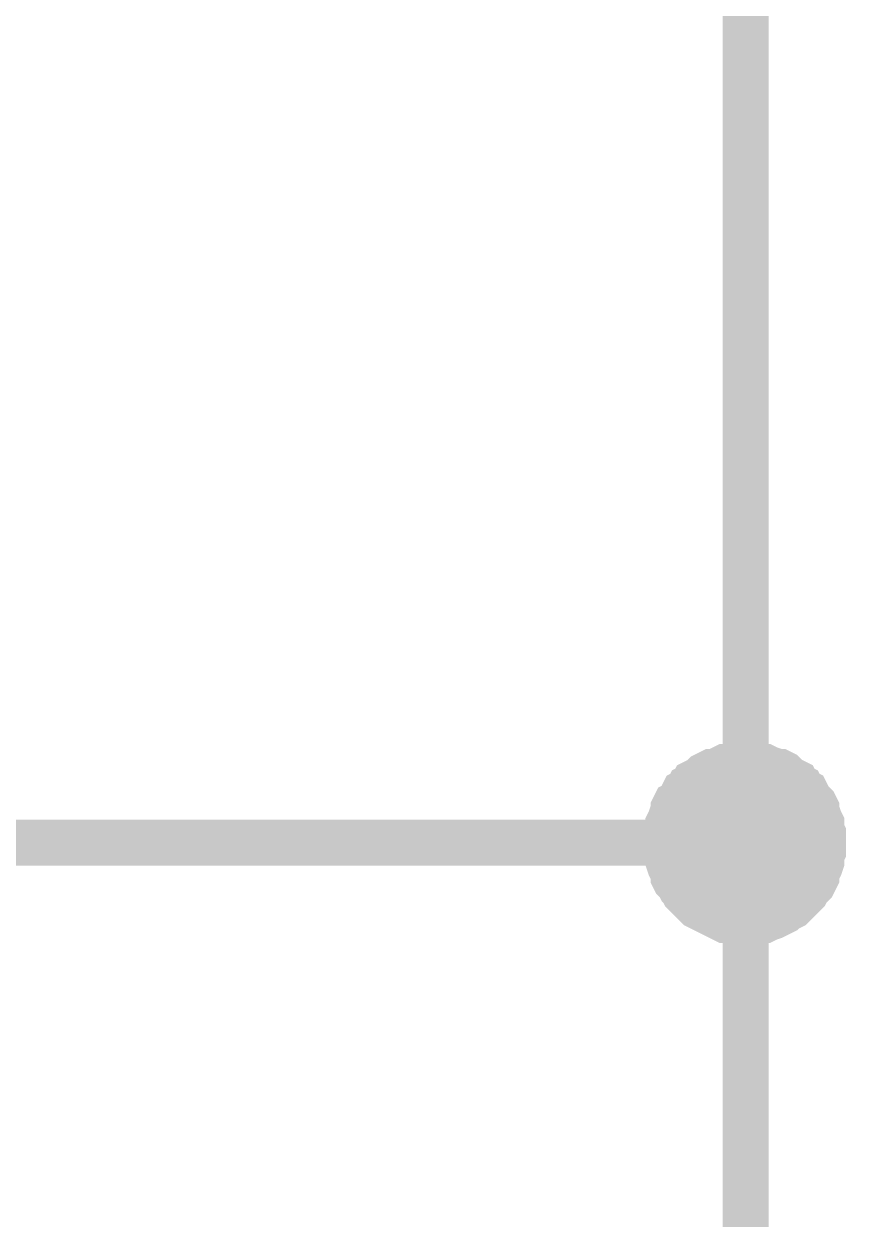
# Model space of a CAD drawing. Header units: inches. Extents: x 0 to 420, y 0 to 297.
# Drawn here: x 218.8 to 224.16, y 184.05 to 191.83 of the extents above; entities that cross this region are included whole.
import ezdxf

# ---------------------------------------------------------------- set-up
doc = ezdxf.new("R2010")
doc.units = ezdxf.units.IN
doc.layers.add('Sheet', color=255, linetype='Continuous')

msp = doc.modelspace()

# ---------------------------------------------------------------- linework, layer by layer
at = {"layer": 'Sheet'}
for points, const_width in [([(223.5058, 186.4988), (223.5058, 196.9955)], 0.2997), ([(222.9906, 186.4988), (222.9906, 186.5212), (222.9906, 186.5548), (223.0018, 186.5772), (223.0018, 186.5996), (223.0018, 186.622), (223.013, 186.6444), (223.0242, 186.678), (223.0354, 186.7004), (223.0354, 186.7228), (223.0466, 186.7452), (223.069, 186.7565), (223.0802, 186.7789), (223.0914, 186.8013), (223.1026, 186.8237), (223.125, 186.8349), (223.1362, 186.8573), (223.1586, 186.8685), (223.1698, 186.8909), (223.1922, 186.9021), (223.2146, 186.9133), (223.237, 186.9357), (223.2594, 186.9469), (223.2818, 186.9581), (223.3042, 186.9581), (223.3266, 186.9693), (223.349, 186.9805), (223.3714, 186.9917), (223.405, 186.9917), (223.4274, 186.9917), (223.4498, 187.0029), (223.4834, 187.0029), (223.5058, 187.0029)], 0.2997), ([(222.9906, 186.4988), (222.9906, 186.5212), (222.9906, 186.5548), (223.0018, 186.5772), (223.0018, 186.5996), (223.0018, 186.622), (223.013, 186.6444), (223.0242, 186.678), (223.0354, 186.7004), (223.0354, 186.7228), (223.0466, 186.7452), (223.069, 186.7565), (223.0802, 186.7789), (223.0914, 186.8013), (223.1026, 186.8237), (223.125, 186.8349), (223.1362, 186.8573), (223.1586, 186.8685), (223.1698, 186.8909), (223.1922, 186.9021), (223.2146, 186.9133), (223.237, 186.9357), (223.2594, 186.9469), (223.2818, 186.9581), (223.3042, 186.9581), (223.3266, 186.9693), (223.349, 186.9805), (223.3714, 186.9917), (223.405, 186.9917), (223.4274, 186.9917), (223.4498, 187.0029), (223.4834, 187.0029), (223.5058, 187.0029)], 0.2997), ([(222.9906, 186.4988), (222.9906, 186.5212), (222.9906, 186.5548), (223.0018, 186.5772), (223.0018, 186.5996), (223.0018, 186.622), (223.013, 186.6444), (223.0242, 186.678), (223.0354, 186.7004), (223.0354, 186.7228), (223.0466, 186.7452), (223.069, 186.7565), (223.0802, 186.7789), (223.0914, 186.8013), (223.1026, 186.8237), (223.125, 186.8349), (223.1362, 186.8573), (223.1586, 186.8685), (223.1698, 186.8909), (223.1922, 186.9021), (223.2146, 186.9133), (223.237, 186.9357), (223.2594, 186.9469), (223.2818, 186.9581), (223.3042, 186.9581), (223.3266, 186.9693), (223.349, 186.9805), (223.3714, 186.9917), (223.405, 186.9917), (223.4274, 186.9917), (223.4498, 187.0029), (223.4834, 187.0029), (223.5058, 187.0029)], 0.2997), ([(222.9906, 186.4988), (222.9906, 186.5212), (222.9906, 186.5548), (223.0018, 186.5772), (223.0018, 186.5996), (223.0018, 186.622), (223.013, 186.6444), (223.0242, 186.678), (223.0354, 186.7004), (223.0354, 186.7228), (223.0466, 186.7452), (223.069, 186.7565), (223.0802, 186.7789), (223.0914, 186.8013), (223.1026, 186.8237), (223.125, 186.8349), (223.1362, 186.8573), (223.1586, 186.8685), (223.1698, 186.8909), (223.1922, 186.9021), (223.2146, 186.9133), (223.237, 186.9357), (223.2594, 186.9469), (223.2818, 186.9581), (223.3042, 186.9581), (223.3266, 186.9693), (223.349, 186.9805), (223.3714, 186.9917), (223.405, 186.9917), (223.4274, 186.9917), (223.4498, 187.0029), (223.4834, 187.0029), (223.5058, 187.0029)], 0.2997), ([(222.9906, 186.4988), (222.9906, 186.5212), (222.9906, 186.5548), (223.0018, 186.5772), (223.0018, 186.5996), (223.0018, 186.622), (223.013, 186.6444), (223.0242, 186.678), (223.0354, 186.7004), (223.0354, 186.7228), (223.0466, 186.7452), (223.069, 186.7565), (223.0802, 186.7789), (223.0914, 186.8013), (223.1026, 186.8237), (223.125, 186.8349), (223.1362, 186.8573), (223.1586, 186.8685), (223.1698, 186.8909), (223.1922, 186.9021), (223.2146, 186.9133), (223.237, 186.9357), (223.2594, 186.9469), (223.2818, 186.9581), (223.3042, 186.9581), (223.3266, 186.9693), (223.349, 186.9805), (223.3714, 186.9917), (223.405, 186.9917), (223.4274, 186.9917), (223.4498, 187.0029), (223.4834, 187.0029), (223.5058, 187.0029)], 0.2997), ([(222.9906, 186.4988), (222.9906, 186.5212), (222.9906, 186.5548), (223.0018, 186.5772), (223.0018, 186.5996), (223.0018, 186.622), (223.013, 186.6444), (223.0242, 186.678), (223.0354, 186.7004), (223.0354, 186.7228), (223.0466, 186.7452), (223.069, 186.7565), (223.0802, 186.7789), (223.0914, 186.8013), (223.1026, 186.8237), (223.125, 186.8349), (223.1362, 186.8573), (223.1586, 186.8685), (223.1698, 186.8909), (223.1922, 186.9021), (223.2146, 186.9133), (223.237, 186.9357), (223.2594, 186.9469), (223.2818, 186.9581), (223.3042, 186.9581), (223.3266, 186.9693), (223.349, 186.9805), (223.3714, 186.9917), (223.405, 186.9917), (223.4274, 186.9917), (223.4498, 187.0029), (223.4834, 187.0029), (223.5058, 187.0029)], 0.2997), ([(222.9906, 186.4988), (222.9906, 186.5212), (222.9906, 186.5548), (223.0018, 186.5772), (223.0018, 186.5996), (223.0018, 186.622), (223.013, 186.6444), (223.0242, 186.678), (223.0354, 186.7004), (223.0354, 186.7228), (223.0466, 186.7452), (223.069, 186.7565), (223.0802, 186.7789), (223.0914, 186.8013), (223.1026, 186.8237), (223.125, 186.8349), (223.1362, 186.8573), (223.1586, 186.8685), (223.1698, 186.8909), (223.1922, 186.9021), (223.2146, 186.9133), (223.237, 186.9357), (223.2594, 186.9469), (223.2818, 186.9581), (223.3042, 186.9581), (223.3266, 186.9693), (223.349, 186.9805), (223.3714, 186.9917), (223.405, 186.9917), (223.4274, 186.9917), (223.4498, 187.0029), (223.4834, 187.0029), (223.5058, 187.0029)], 0.2997), ([(223.5058, 187.0029), (223.5058, 187.0029)], 0.2997), ([(223.5058, 187.0029), (223.5282, 187.0029), (223.5618, 187.0029), (223.5842, 186.9917), (223.6065, 186.9917), (223.6289, 186.9917), (223.6513, 186.9805), (223.6849, 186.9693), (223.7073, 186.9581), (223.7297, 186.9581), (223.7521, 186.9469), (223.7633, 186.9357), (223.7857, 186.9133), (223.8081, 186.9021), (223.8305, 186.8909), (223.8417, 186.8685), (223.8641, 186.8573), (223.8753, 186.8349), (223.8977, 186.8237), (223.9089, 186.8013), (223.9201, 186.7789), (223.9425, 186.7565), (223.9537, 186.7452), (223.9649, 186.7228), (223.9649, 186.7004), (223.9761, 186.678), (223.9873, 186.6444), (223.9985, 186.622), (223.9985, 186.5996), (223.9985, 186.5772), (224.0097, 186.5548), (224.0097, 186.5212), (224.0097, 186.4988)], 0.2997), ([(223.5058, 187.0029), (223.5058, 187.0029)], 0.2997), ([(223.5058, 187.0029), (223.5282, 187.0029), (223.5618, 187.0029), (223.5842, 186.9917), (223.6065, 186.9917), (223.6289, 186.9917), (223.6513, 186.9805), (223.6849, 186.9693), (223.7073, 186.9581), (223.7297, 186.9581), (223.7521, 186.9469), (223.7633, 186.9357), (223.7857, 186.9133), (223.8081, 186.9021), (223.8305, 186.8909), (223.8417, 186.8685), (223.8641, 186.8573), (223.8753, 186.8349), (223.8977, 186.8237), (223.9089, 186.8013), (223.9201, 186.7789), (223.9425, 186.7565), (223.9537, 186.7452), (223.9649, 186.7228), (223.9649, 186.7004), (223.9761, 186.678), (223.9873, 186.6444), (223.9985, 186.622), (223.9985, 186.5996), (223.9985, 186.5772), (224.0097, 186.5548), (224.0097, 186.5212), (224.0097, 186.4988)], 0.2997), ([(223.5058, 187.0029), (223.5058, 187.0029)], 0.2997), ([(223.5058, 187.0029), (223.5282, 187.0029), (223.5618, 187.0029), (223.5842, 186.9917), (223.6065, 186.9917), (223.6289, 186.9917), (223.6513, 186.9805), (223.6849, 186.9693), (223.7073, 186.9581), (223.7297, 186.9581), (223.7521, 186.9469), (223.7633, 186.9357), (223.7857, 186.9133), (223.8081, 186.9021), (223.8305, 186.8909), (223.8417, 186.8685), (223.8641, 186.8573), (223.8753, 186.8349), (223.8977, 186.8237), (223.9089, 186.8013), (223.9201, 186.7789), (223.9425, 186.7565), (223.9537, 186.7452), (223.9649, 186.7228), (223.9649, 186.7004), (223.9761, 186.678), (223.9873, 186.6444), (223.9985, 186.622), (223.9985, 186.5996), (223.9985, 186.5772), (224.0097, 186.5548), (224.0097, 186.5212), (224.0097, 186.4988)], 0.2997), ([(223.5058, 187.0029), (223.5058, 187.0029)], 0.2997), ([(223.5058, 187.0029), (223.5282, 187.0029), (223.5618, 187.0029), (223.5842, 186.9917), (223.6065, 186.9917), (223.6289, 186.9917), (223.6513, 186.9805), (223.6849, 186.9693), (223.7073, 186.9581), (223.7297, 186.9581), (223.7521, 186.9469), (223.7633, 186.9357), (223.7857, 186.9133), (223.8081, 186.9021), (223.8305, 186.8909), (223.8417, 186.8685), (223.8641, 186.8573), (223.8753, 186.8349), (223.8977, 186.8237), (223.9089, 186.8013), (223.9201, 186.7789), (223.9425, 186.7565), (223.9537, 186.7452), (223.9649, 186.7228), (223.9649, 186.7004), (223.9761, 186.678), (223.9873, 186.6444), (223.9985, 186.622), (223.9985, 186.5996), (223.9985, 186.5772), (224.0097, 186.5548), (224.0097, 186.5212), (224.0097, 186.4988)], 0.2997), ([(223.5058, 187.0029), (223.5058, 187.0029)], 0.2997), ([(223.5058, 187.0029), (223.5282, 187.0029), (223.5618, 187.0029), (223.5842, 186.9917), (223.6065, 186.9917), (223.6289, 186.9917), (223.6513, 186.9805), (223.6849, 186.9693), (223.7073, 186.9581), (223.7297, 186.9581), (223.7521, 186.9469), (223.7633, 186.9357), (223.7857, 186.9133), (223.8081, 186.9021), (223.8305, 186.8909), (223.8417, 186.8685), (223.8641, 186.8573), (223.8753, 186.8349), (223.8977, 186.8237), (223.9089, 186.8013), (223.9201, 186.7789), (223.9425, 186.7565), (223.9537, 186.7452), (223.9649, 186.7228), (223.9649, 186.7004), (223.9761, 186.678), (223.9873, 186.6444), (223.9985, 186.622), (223.9985, 186.5996), (223.9985, 186.5772), (224.0097, 186.5548), (224.0097, 186.5212), (224.0097, 186.4988)], 0.2997), ([(223.5058, 187.0029), (223.5058, 187.0029)], 0.2997), ([(223.5058, 187.0029), (223.5282, 187.0029), (223.5618, 187.0029), (223.5842, 186.9917), (223.6065, 186.9917), (223.6289, 186.9917), (223.6513, 186.9805), (223.6849, 186.9693), (223.7073, 186.9581), (223.7297, 186.9581), (223.7521, 186.9469), (223.7633, 186.9357), (223.7857, 186.9133), (223.8081, 186.9021), (223.8305, 186.8909), (223.8417, 186.8685), (223.8641, 186.8573), (223.8753, 186.8349), (223.8977, 186.8237), (223.9089, 186.8013), (223.9201, 186.7789), (223.9425, 186.7565), (223.9537, 186.7452), (223.9649, 186.7228), (223.9649, 186.7004), (223.9761, 186.678), (223.9873, 186.6444), (223.9985, 186.622), (223.9985, 186.5996), (223.9985, 186.5772), (224.0097, 186.5548), (224.0097, 186.5212), (224.0097, 186.4988)], 0.2997), ([(223.5058, 187.0029), (223.5058, 187.0029)], 0.2997), ([(223.5058, 187.0029), (223.5282, 187.0029), (223.5618, 187.0029), (223.5842, 186.9917), (223.6065, 186.9917), (223.6289, 186.9917), (223.6513, 186.9805), (223.6849, 186.9693), (223.7073, 186.9581), (223.7297, 186.9581), (223.7521, 186.9469), (223.7633, 186.9357), (223.7857, 186.9133), (223.8081, 186.9021), (223.8305, 186.8909), (223.8417, 186.8685), (223.8641, 186.8573), (223.8753, 186.8349), (223.8977, 186.8237), (223.9089, 186.8013), (223.9201, 186.7789), (223.9425, 186.7565), (223.9537, 186.7452), (223.9649, 186.7228), (223.9649, 186.7004), (223.9761, 186.678), (223.9873, 186.6444), (223.9985, 186.622), (223.9985, 186.5996), (223.9985, 186.5772), (224.0097, 186.5548), (224.0097, 186.5212), (224.0097, 186.4988)], 0.2997), ([(222.9906, 186.4988), (222.9906, 186.5212), (222.9906, 186.5548), (223.0018, 186.5772), (223.0018, 186.5996), (223.0018, 186.622), (223.013, 186.6444), (223.0242, 186.678), (223.0354, 186.7004), (223.0354, 186.7228), (223.0466, 186.7452), (223.069, 186.7565), (223.0802, 186.7789), (223.0914, 186.8013), (223.1026, 186.8237), (223.125, 186.8349), (223.1362, 186.8573), (223.1586, 186.8685), (223.1698, 186.8909), (223.1922, 186.9021), (223.2146, 186.9133), (223.237, 186.9357), (223.2594, 186.9469), (223.2818, 186.9581), (223.3042, 186.9581), (223.3266, 186.9693), (223.349, 186.9805), (223.3714, 186.9917), (223.405, 186.9917), (223.4274, 186.9917), (223.4498, 187.0029), (223.4834, 187.0029), (223.5058, 187.0029)], 0.0991), ([(222.9906, 186.4988), (222.9906, 186.5212), (222.9906, 186.5548), (223.0018, 186.5772), (223.0018, 186.5996), (223.0018, 186.622), (223.013, 186.6444), (223.0242, 186.678), (223.0354, 186.7004), (223.0354, 186.7228), (223.0466, 186.7452), (223.069, 186.7565), (223.0802, 186.7789), (223.0914, 186.8013), (223.1026, 186.8237), (223.125, 186.8349), (223.1362, 186.8573), (223.1586, 186.8685), (223.1698, 186.8909), (223.1922, 186.9021), (223.2146, 186.9133), (223.237, 186.9357), (223.2594, 186.9469), (223.2818, 186.9581), (223.3042, 186.9581), (223.3266, 186.9693), (223.349, 186.9805), (223.3714, 186.9917), (223.405, 186.9917), (223.4274, 186.9917), (223.4498, 187.0029), (223.4834, 187.0029), (223.5058, 187.0029)], 0.0991), ([(222.9906, 186.4988), (222.9906, 186.5212), (222.9906, 186.5548), (223.0018, 186.5772), (223.0018, 186.5996), (223.0018, 186.622), (223.013, 186.6444), (223.0242, 186.678), (223.0354, 186.7004), (223.0354, 186.7228), (223.0466, 186.7452), (223.069, 186.7565), (223.0802, 186.7789), (223.0914, 186.8013), (223.1026, 186.8237), (223.125, 186.8349), (223.1362, 186.8573), (223.1586, 186.8685), (223.1698, 186.8909), (223.1922, 186.9021), (223.2146, 186.9133), (223.237, 186.9357), (223.2594, 186.9469), (223.2818, 186.9581), (223.3042, 186.9581), (223.3266, 186.9693), (223.349, 186.9805), (223.3714, 186.9917), (223.405, 186.9917), (223.4274, 186.9917), (223.4498, 187.0029), (223.4834, 187.0029), (223.5058, 187.0029)], 0.0991), ([(222.9906, 186.4988), (222.9906, 186.5212), (222.9906, 186.5548), (223.0018, 186.5772), (223.0018, 186.5996), (223.0018, 186.622), (223.013, 186.6444), (223.0242, 186.678), (223.0354, 186.7004), (223.0354, 186.7228), (223.0466, 186.7452), (223.069, 186.7565), (223.0802, 186.7789), (223.0914, 186.8013), (223.1026, 186.8237), (223.125, 186.8349), (223.1362, 186.8573), (223.1586, 186.8685), (223.1698, 186.8909), (223.1922, 186.9021), (223.2146, 186.9133), (223.237, 186.9357), (223.2594, 186.9469), (223.2818, 186.9581), (223.3042, 186.9581), (223.3266, 186.9693), (223.349, 186.9805), (223.3714, 186.9917), (223.405, 186.9917), (223.4274, 186.9917), (223.4498, 187.0029), (223.4834, 187.0029), (223.5058, 187.0029)], 0.0991), ([(222.9906, 186.4988), (222.9906, 186.5212), (222.9906, 186.5548), (223.0018, 186.5772), (223.0018, 186.5996), (223.0018, 186.622), (223.013, 186.6444), (223.0242, 186.678), (223.0354, 186.7004), (223.0354, 186.7228), (223.0466, 186.7452), (223.069, 186.7565), (223.0802, 186.7789), (223.0914, 186.8013), (223.1026, 186.8237), (223.125, 186.8349), (223.1362, 186.8573), (223.1586, 186.8685), (223.1698, 186.8909), (223.1922, 186.9021), (223.2146, 186.9133), (223.237, 186.9357), (223.2594, 186.9469), (223.2818, 186.9581), (223.3042, 186.9581), (223.3266, 186.9693), (223.349, 186.9805), (223.3714, 186.9917), (223.405, 186.9917), (223.4274, 186.9917), (223.4498, 187.0029), (223.4834, 187.0029), (223.5058, 187.0029)], 0.0991), ([(222.9906, 186.4988), (222.9906, 186.5212), (222.9906, 186.5548), (223.0018, 186.5772), (223.0018, 186.5996), (223.0018, 186.622), (223.013, 186.6444), (223.0242, 186.678), (223.0354, 186.7004), (223.0354, 186.7228), (223.0466, 186.7452), (223.069, 186.7565), (223.0802, 186.7789), (223.0914, 186.8013), (223.1026, 186.8237), (223.125, 186.8349), (223.1362, 186.8573), (223.1586, 186.8685), (223.1698, 186.8909), (223.1922, 186.9021), (223.2146, 186.9133), (223.237, 186.9357), (223.2594, 186.9469), (223.2818, 186.9581), (223.3042, 186.9581), (223.3266, 186.9693), (223.349, 186.9805), (223.3714, 186.9917), (223.405, 186.9917), (223.4274, 186.9917), (223.4498, 187.0029), (223.4834, 187.0029), (223.5058, 187.0029)], 0.0991), ([(222.9906, 186.4988), (222.9906, 186.5212), (222.9906, 186.5548), (223.0018, 186.5772), (223.0018, 186.5996), (223.0018, 186.622), (223.013, 186.6444), (223.0242, 186.678), (223.0354, 186.7004), (223.0354, 186.7228), (223.0466, 186.7452), (223.069, 186.7565), (223.0802, 186.7789), (223.0914, 186.8013), (223.1026, 186.8237), (223.125, 186.8349), (223.1362, 186.8573), (223.1586, 186.8685), (223.1698, 186.8909), (223.1922, 186.9021), (223.2146, 186.9133), (223.237, 186.9357), (223.2594, 186.9469), (223.2818, 186.9581), (223.3042, 186.9581), (223.3266, 186.9693), (223.349, 186.9805), (223.3714, 186.9917), (223.405, 186.9917), (223.4274, 186.9917), (223.4498, 187.0029), (223.4834, 187.0029), (223.5058, 187.0029)], 0.0991), ([(223.5058, 187.0029), (223.5058, 187.0029)], 0.0991), ([(223.5058, 187.0029), (223.5282, 187.0029), (223.5618, 187.0029), (223.5842, 186.9917), (223.6065, 186.9917), (223.6289, 186.9917), (223.6513, 186.9805), (223.6849, 186.9693), (223.7073, 186.9581), (223.7297, 186.9581), (223.7521, 186.9469), (223.7633, 186.9357), (223.7857, 186.9133), (223.8081, 186.9021), (223.8305, 186.8909), (223.8417, 186.8685), (223.8641, 186.8573), (223.8753, 186.8349), (223.8977, 186.8237), (223.9089, 186.8013), (223.9201, 186.7789), (223.9425, 186.7565), (223.9537, 186.7452), (223.9649, 186.7228), (223.9649, 186.7004), (223.9761, 186.678), (223.9873, 186.6444), (223.9985, 186.622), (223.9985, 186.5996), (223.9985, 186.5772), (224.0097, 186.5548), (224.0097, 186.5212), (224.0097, 186.4988)], 0.0991), ([(223.5058, 187.0029), (223.5058, 187.0029)], 0.0991), ([(223.5058, 187.0029), (223.5282, 187.0029), (223.5618, 187.0029), (223.5842, 186.9917), (223.6065, 186.9917), (223.6289, 186.9917), (223.6513, 186.9805), (223.6849, 186.9693), (223.7073, 186.9581), (223.7297, 186.9581), (223.7521, 186.9469), (223.7633, 186.9357), (223.7857, 186.9133), (223.8081, 186.9021), (223.8305, 186.8909), (223.8417, 186.8685), (223.8641, 186.8573), (223.8753, 186.8349), (223.8977, 186.8237), (223.9089, 186.8013), (223.9201, 186.7789), (223.9425, 186.7565), (223.9537, 186.7452), (223.9649, 186.7228), (223.9649, 186.7004), (223.9761, 186.678), (223.9873, 186.6444), (223.9985, 186.622), (223.9985, 186.5996), (223.9985, 186.5772), (224.0097, 186.5548), (224.0097, 186.5212), (224.0097, 186.4988)], 0.0991), ([(223.5058, 187.0029), (223.5058, 187.0029)], 0.0991), ([(223.5058, 187.0029), (223.5282, 187.0029), (223.5618, 187.0029), (223.5842, 186.9917), (223.6065, 186.9917), (223.6289, 186.9917), (223.6513, 186.9805), (223.6849, 186.9693), (223.7073, 186.9581), (223.7297, 186.9581), (223.7521, 186.9469), (223.7633, 186.9357), (223.7857, 186.9133), (223.8081, 186.9021), (223.8305, 186.8909), (223.8417, 186.8685), (223.8641, 186.8573), (223.8753, 186.8349), (223.8977, 186.8237), (223.9089, 186.8013), (223.9201, 186.7789), (223.9425, 186.7565), (223.9537, 186.7452), (223.9649, 186.7228), (223.9649, 186.7004), (223.9761, 186.678), (223.9873, 186.6444), (223.9985, 186.622), (223.9985, 186.5996), (223.9985, 186.5772), (224.0097, 186.5548), (224.0097, 186.5212), (224.0097, 186.4988)], 0.0991), ([(223.5058, 187.0029), (223.5058, 187.0029)], 0.0991), ([(223.5058, 187.0029), (223.5282, 187.0029), (223.5618, 187.0029), (223.5842, 186.9917), (223.6065, 186.9917), (223.6289, 186.9917), (223.6513, 186.9805), (223.6849, 186.9693), (223.7073, 186.9581), (223.7297, 186.9581), (223.7521, 186.9469), (223.7633, 186.9357), (223.7857, 186.9133), (223.8081, 186.9021), (223.8305, 186.8909), (223.8417, 186.8685), (223.8641, 186.8573), (223.8753, 186.8349), (223.8977, 186.8237), (223.9089, 186.8013), (223.9201, 186.7789), (223.9425, 186.7565), (223.9537, 186.7452), (223.9649, 186.7228), (223.9649, 186.7004), (223.9761, 186.678), (223.9873, 186.6444), (223.9985, 186.622), (223.9985, 186.5996), (223.9985, 186.5772), (224.0097, 186.5548), (224.0097, 186.5212), (224.0097, 186.4988)], 0.0991), ([(223.5058, 187.0029), (223.5058, 187.0029)], 0.0991), ([(223.5058, 187.0029), (223.5282, 187.0029), (223.5618, 187.0029), (223.5842, 186.9917), (223.6065, 186.9917), (223.6289, 186.9917), (223.6513, 186.9805), (223.6849, 186.9693), (223.7073, 186.9581), (223.7297, 186.9581), (223.7521, 186.9469), (223.7633, 186.9357), (223.7857, 186.9133), (223.8081, 186.9021), (223.8305, 186.8909), (223.8417, 186.8685), (223.8641, 186.8573), (223.8753, 186.8349), (223.8977, 186.8237), (223.9089, 186.8013), (223.9201, 186.7789), (223.9425, 186.7565), (223.9537, 186.7452), (223.9649, 186.7228), (223.9649, 186.7004), (223.9761, 186.678), (223.9873, 186.6444), (223.9985, 186.622), (223.9985, 186.5996), (223.9985, 186.5772), (224.0097, 186.5548), (224.0097, 186.5212), (224.0097, 186.4988)], 0.0991), ([(223.5058, 187.0029), (223.5058, 187.0029)], 0.0991), ([(223.5058, 187.0029), (223.5282, 187.0029), (223.5618, 187.0029), (223.5842, 186.9917), (223.6065, 186.9917), (223.6289, 186.9917), (223.6513, 186.9805), (223.6849, 186.9693), (223.7073, 186.9581), (223.7297, 186.9581), (223.7521, 186.9469), (223.7633, 186.9357), (223.7857, 186.9133), (223.8081, 186.9021), (223.8305, 186.8909), (223.8417, 186.8685), (223.8641, 186.8573), (223.8753, 186.8349), (223.8977, 186.8237), (223.9089, 186.8013), (223.9201, 186.7789), (223.9425, 186.7565), (223.9537, 186.7452), (223.9649, 186.7228), (223.9649, 186.7004), (223.9761, 186.678), (223.9873, 186.6444), (223.9985, 186.622), (223.9985, 186.5996), (223.9985, 186.5772), (224.0097, 186.5548), (224.0097, 186.5212), (224.0097, 186.4988)], 0.0991), ([(223.5058, 187.0029), (223.5058, 187.0029)], 0.0991), ([(223.5058, 187.0029), (223.5282, 187.0029), (223.5618, 187.0029), (223.5842, 186.9917), (223.6065, 186.9917), (223.6289, 186.9917), (223.6513, 186.9805), (223.6849, 186.9693), (223.7073, 186.9581), (223.7297, 186.9581), (223.7521, 186.9469), (223.7633, 186.9357), (223.7857, 186.9133), (223.8081, 186.9021), (223.8305, 186.8909), (223.8417, 186.8685), (223.8641, 186.8573), (223.8753, 186.8349), (223.8977, 186.8237), (223.9089, 186.8013), (223.9201, 186.7789), (223.9425, 186.7565), (223.9537, 186.7452), (223.9649, 186.7228), (223.9649, 186.7004), (223.9761, 186.678), (223.9873, 186.6444), (223.9985, 186.622), (223.9985, 186.5996), (223.9985, 186.5772), (224.0097, 186.5548), (224.0097, 186.5212), (224.0097, 186.4988)], 0.0991), ([(218.4999, 186.4988), (223.5058, 186.4988)], 0.2997), ([(223.5058, 185.9835), (223.4834, 185.9835), (223.4498, 185.9835), (223.4274, 185.9947), (223.405, 185.9947), (223.3714, 185.9947), (223.349, 186.0059), (223.3266, 186.0171), (223.3042, 186.0283), (223.2818, 186.0395), (223.2594, 186.0507), (223.237, 186.0619), (223.2146, 186.0731), (223.1922, 186.0843), (223.1698, 186.1067), (223.1586, 186.1179), (223.1362, 186.1403), (223.125, 186.1515), (223.1026, 186.1739), (223.0914, 186.1963), (223.0802, 186.2075), (223.069, 186.2299), (223.0466, 186.2523), (223.0354, 186.2747), (223.0354, 186.2971), (223.0242, 186.3196), (223.013, 186.342), (223.0018, 186.3756), (223.0018, 186.398), (223.0018, 186.4204), (222.9906, 186.4428), (222.9906, 186.4764), (222.9906, 186.4988)], 0.2997), ([(222.9906, 186.4988), (222.9906, 186.4988)], 0.2997), ([(223.5058, 185.9835), (223.4834, 185.9835), (223.4498, 185.9835), (223.4274, 185.9947), (223.405, 185.9947), (223.3714, 185.9947), (223.349, 186.0059), (223.3266, 186.0171), (223.3042, 186.0283), (223.2818, 186.0395), (223.2594, 186.0507), (223.237, 186.0619), (223.2146, 186.0731), (223.1922, 186.0843), (223.1698, 186.1067), (223.1586, 186.1179), (223.1362, 186.1403), (223.125, 186.1515), (223.1026, 186.1739), (223.0914, 186.1963), (223.0802, 186.2075), (223.069, 186.2299), (223.0466, 186.2523), (223.0354, 186.2747), (223.0354, 186.2971), (223.0242, 186.3196), (223.013, 186.342), (223.0018, 186.3756), (223.0018, 186.398), (223.0018, 186.4204), (222.9906, 186.4428), (222.9906, 186.4764), (222.9906, 186.4988)], 0.2997), ([(222.9906, 186.4988), (222.9906, 186.4988)], 0.2997), ([(223.5058, 185.9835), (223.4834, 185.9835), (223.4498, 185.9835), (223.4274, 185.9947), (223.405, 185.9947), (223.3714, 185.9947), (223.349, 186.0059), (223.3266, 186.0171), (223.3042, 186.0283), (223.2818, 186.0395), (223.2594, 186.0507), (223.237, 186.0619), (223.2146, 186.0731), (223.1922, 186.0843), (223.1698, 186.1067), (223.1586, 186.1179), (223.1362, 186.1403), (223.125, 186.1515), (223.1026, 186.1739), (223.0914, 186.1963), (223.0802, 186.2075), (223.069, 186.2299), (223.0466, 186.2523), (223.0354, 186.2747), (223.0354, 186.2971), (223.0242, 186.3196), (223.013, 186.342), (223.0018, 186.3756), (223.0018, 186.398), (223.0018, 186.4204), (222.9906, 186.4428), (222.9906, 186.4764), (222.9906, 186.4988)], 0.2997), ([(222.9906, 186.4988), (222.9906, 186.4988)], 0.2997), ([(223.5058, 185.9835), (223.4834, 185.9835), (223.4498, 185.9835), (223.4274, 185.9947), (223.405, 185.9947), (223.3714, 185.9947), (223.349, 186.0059), (223.3266, 186.0171), (223.3042, 186.0283), (223.2818, 186.0395), (223.2594, 186.0507), (223.237, 186.0619), (223.2146, 186.0731), (223.1922, 186.0843), (223.1698, 186.1067), (223.1586, 186.1179), (223.1362, 186.1403), (223.125, 186.1515), (223.1026, 186.1739), (223.0914, 186.1963), (223.0802, 186.2075), (223.069, 186.2299), (223.0466, 186.2523), (223.0354, 186.2747), (223.0354, 186.2971), (223.0242, 186.3196), (223.013, 186.342), (223.0018, 186.3756), (223.0018, 186.398), (223.0018, 186.4204), (222.9906, 186.4428), (222.9906, 186.4764), (222.9906, 186.4988)], 0.2997), ([(222.9906, 186.4988), (222.9906, 186.4988)], 0.2997), ([(223.5058, 185.9835), (223.4834, 185.9835), (223.4498, 185.9835), (223.4274, 185.9947), (223.405, 185.9947), (223.3714, 185.9947), (223.349, 186.0059), (223.3266, 186.0171), (223.3042, 186.0283), (223.2818, 186.0395), (223.2594, 186.0507), (223.237, 186.0619), (223.2146, 186.0731), (223.1922, 186.0843), (223.1698, 186.1067), (223.1586, 186.1179), (223.1362, 186.1403), (223.125, 186.1515), (223.1026, 186.1739), (223.0914, 186.1963), (223.0802, 186.2075), (223.069, 186.2299), (223.0466, 186.2523), (223.0354, 186.2747), (223.0354, 186.2971), (223.0242, 186.3196), (223.013, 186.342), (223.0018, 186.3756), (223.0018, 186.398), (223.0018, 186.4204), (222.9906, 186.4428), (222.9906, 186.4764), (222.9906, 186.4988)], 0.2997), ([(222.9906, 186.4988), (222.9906, 186.4988)], 0.2997), ([(223.5058, 185.9835), (223.4834, 185.9835), (223.4498, 185.9835), (223.4274, 185.9947), (223.405, 185.9947), (223.3714, 185.9947), (223.349, 186.0059), (223.3266, 186.0171), (223.3042, 186.0283), (223.2818, 186.0395), (223.2594, 186.0507), (223.237, 186.0619), (223.2146, 186.0731), (223.1922, 186.0843), (223.1698, 186.1067), (223.1586, 186.1179), (223.1362, 186.1403), (223.125, 186.1515), (223.1026, 186.1739), (223.0914, 186.1963), (223.0802, 186.2075), (223.069, 186.2299), (223.0466, 186.2523), (223.0354, 186.2747), (223.0354, 186.2971), (223.0242, 186.3196), (223.013, 186.342), (223.0018, 186.3756), (223.0018, 186.398), (223.0018, 186.4204), (222.9906, 186.4428), (222.9906, 186.4764), (222.9906, 186.4988)], 0.2997), ([(222.9906, 186.4988), (222.9906, 186.4988)], 0.2997), ([(223.5058, 185.9835), (223.4834, 185.9835), (223.4498, 185.9835), (223.4274, 185.9947), (223.405, 185.9947), (223.3714, 185.9947), (223.349, 186.0059), (223.3266, 186.0171), (223.3042, 186.0283), (223.2818, 186.0395), (223.2594, 186.0507), (223.237, 186.0619), (223.2146, 186.0731), (223.1922, 186.0843), (223.1698, 186.1067), (223.1586, 186.1179), (223.1362, 186.1403), (223.125, 186.1515), (223.1026, 186.1739), (223.0914, 186.1963), (223.0802, 186.2075), (223.069, 186.2299), (223.0466, 186.2523), (223.0354, 186.2747), (223.0354, 186.2971), (223.0242, 186.3196), (223.013, 186.342), (223.0018, 186.3756), (223.0018, 186.398), (223.0018, 186.4204), (222.9906, 186.4428), (222.9906, 186.4764), (222.9906, 186.4988)], 0.2997), ([(222.9906, 186.4988), (222.9906, 186.4988)], 0.2997), ([(224.0097, 186.4988), (224.0097, 186.4764), (224.0097, 186.4428), (223.9985, 186.4204), (223.9985, 186.398), (223.9985, 186.3756), (223.9873, 186.342), (223.9761, 186.3196), (223.9649, 186.2971), (223.9649, 186.2747), (223.9537, 186.2523), (223.9425, 186.2299), (223.9201, 186.2075), (223.9089, 186.1963), (223.8977, 186.1739), (223.8753, 186.1515), (223.8641, 186.1403), (223.8417, 186.1179), (223.8305, 186.1067), (223.8081, 186.0843), (223.7857, 186.0731), (223.7633, 186.0619), (223.7521, 186.0507), (223.7297, 186.0395), (223.7073, 186.0283), (223.6849, 186.0171), (223.6513, 186.0059), (223.6289, 185.9947), (223.6065, 185.9947), (223.5842, 185.9947), (223.5618, 185.9835), (223.5282, 185.9835), (223.5058, 185.9835)], 0.2997), ([(224.0097, 186.4988), (224.0097, 186.4764), (224.0097, 186.4428), (223.9985, 186.4204), (223.9985, 186.398), (223.9985, 186.3756), (223.9873, 186.342), (223.9761, 186.3196), (223.9649, 186.2971), (223.9649, 186.2747), (223.9537, 186.2523), (223.9425, 186.2299), (223.9201, 186.2075), (223.9089, 186.1963), (223.8977, 186.1739), (223.8753, 186.1515), (223.8641, 186.1403), (223.8417, 186.1179), (223.8305, 186.1067), (223.8081, 186.0843), (223.7857, 186.0731), (223.7633, 186.0619), (223.7521, 186.0507), (223.7297, 186.0395), (223.7073, 186.0283), (223.6849, 186.0171), (223.6513, 186.0059), (223.6289, 185.9947), (223.6065, 185.9947), (223.5842, 185.9947), (223.5618, 185.9835), (223.5282, 185.9835), (223.5058, 185.9835)], 0.2997), ([(223.5058, 186.4988), (223.5058, 186.4988), (223.5058, 179.9902), (223.5058, 167.4994), (223.5058, 163.993)], 0.2997), ([(224.0097, 186.4988), (224.0097, 186.4764), (224.0097, 186.4428), (223.9985, 186.4204), (223.9985, 186.398), (223.9985, 186.3756), (223.9873, 186.342), (223.9761, 186.3196), (223.9649, 186.2971), (223.9649, 186.2747), (223.9537, 186.2523), (223.9425, 186.2299), (223.9201, 186.2075), (223.9089, 186.1963), (223.8977, 186.1739), (223.8753, 186.1515), (223.8641, 186.1403), (223.8417, 186.1179), (223.8305, 186.1067), (223.8081, 186.0843), (223.7857, 186.0731), (223.7633, 186.0619), (223.7521, 186.0507), (223.7297, 186.0395), (223.7073, 186.0283), (223.6849, 186.0171), (223.6513, 186.0059), (223.6289, 185.9947), (223.6065, 185.9947), (223.5842, 185.9947), (223.5618, 185.9835), (223.5282, 185.9835), (223.5058, 185.9835)], 0.2997), ([(224.0097, 186.4988), (224.0097, 186.4764), (224.0097, 186.4428), (223.9985, 186.4204), (223.9985, 186.398), (223.9985, 186.3756), (223.9873, 186.342), (223.9761, 186.3196), (223.9649, 186.2971), (223.9649, 186.2747), (223.9537, 186.2523), (223.9425, 186.2299), (223.9201, 186.2075), (223.9089, 186.1963), (223.8977, 186.1739), (223.8753, 186.1515), (223.8641, 186.1403), (223.8417, 186.1179), (223.8305, 186.1067), (223.8081, 186.0843), (223.7857, 186.0731), (223.7633, 186.0619), (223.7521, 186.0507), (223.7297, 186.0395), (223.7073, 186.0283), (223.6849, 186.0171), (223.6513, 186.0059), (223.6289, 185.9947), (223.6065, 185.9947), (223.5842, 185.9947), (223.5618, 185.9835), (223.5282, 185.9835), (223.5058, 185.9835)], 0.2997), ([(224.0097, 186.4988), (224.0097, 186.4764), (224.0097, 186.4428), (223.9985, 186.4204), (223.9985, 186.398), (223.9985, 186.3756), (223.9873, 186.342), (223.9761, 186.3196), (223.9649, 186.2971), (223.9649, 186.2747), (223.9537, 186.2523), (223.9425, 186.2299), (223.9201, 186.2075), (223.9089, 186.1963), (223.8977, 186.1739), (223.8753, 186.1515), (223.8641, 186.1403), (223.8417, 186.1179), (223.8305, 186.1067), (223.8081, 186.0843), (223.7857, 186.0731), (223.7633, 186.0619), (223.7521, 186.0507), (223.7297, 186.0395), (223.7073, 186.0283), (223.6849, 186.0171), (223.6513, 186.0059), (223.6289, 185.9947), (223.6065, 185.9947), (223.5842, 185.9947), (223.5618, 185.9835), (223.5282, 185.9835), (223.5058, 185.9835)], 0.2997), ([(224.0097, 186.4988), (224.0097, 186.4764), (224.0097, 186.4428), (223.9985, 186.4204), (223.9985, 186.398), (223.9985, 186.3756), (223.9873, 186.342), (223.9761, 186.3196), (223.9649, 186.2971), (223.9649, 186.2747), (223.9537, 186.2523), (223.9425, 186.2299), (223.9201, 186.2075), (223.9089, 186.1963), (223.8977, 186.1739), (223.8753, 186.1515), (223.8641, 186.1403), (223.8417, 186.1179), (223.8305, 186.1067), (223.8081, 186.0843), (223.7857, 186.0731), (223.7633, 186.0619), (223.7521, 186.0507), (223.7297, 186.0395), (223.7073, 186.0283), (223.6849, 186.0171), (223.6513, 186.0059), (223.6289, 185.9947), (223.6065, 185.9947), (223.5842, 185.9947), (223.5618, 185.9835), (223.5282, 185.9835), (223.5058, 185.9835)], 0.2997), ([(224.0097, 186.4988), (224.0097, 186.4764), (224.0097, 186.4428), (223.9985, 186.4204), (223.9985, 186.398), (223.9985, 186.3756), (223.9873, 186.342), (223.9761, 186.3196), (223.9649, 186.2971), (223.9649, 186.2747), (223.9537, 186.2523), (223.9425, 186.2299), (223.9201, 186.2075), (223.9089, 186.1963), (223.8977, 186.1739), (223.8753, 186.1515), (223.8641, 186.1403), (223.8417, 186.1179), (223.8305, 186.1067), (223.8081, 186.0843), (223.7857, 186.0731), (223.7633, 186.0619), (223.7521, 186.0507), (223.7297, 186.0395), (223.7073, 186.0283), (223.6849, 186.0171), (223.6513, 186.0059), (223.6289, 185.9947), (223.6065, 185.9947), (223.5842, 185.9947), (223.5618, 185.9835), (223.5282, 185.9835), (223.5058, 185.9835)], 0.2997), ([(224.0097, 186.4988), (224.0097, 186.4988), (224.0097, 186.4988), (224.0097, 186.4988), (224.0097, 186.4988), (224.0097, 186.4988), (224.0097, 186.4988), (224.0097, 186.4988), (224.0097, 186.4988), (224.0097, 186.4988), (224.0097, 186.4988), (224.0097, 186.4988), (224.0097, 186.4988), (224.0097, 186.4988), (224.0097, 186.4988), (224.0097, 186.4988), (224.0097, 186.4988), (224.0097, 186.4988), (224.0097, 186.4988), (224.0097, 186.4988), (224.0097, 186.4988), (224.0097, 186.4988), (224.0097, 186.4988), (224.0097, 186.4988), (224.0097, 186.4988), (224.0097, 186.4988), (224.0097, 186.4988), (224.0097, 186.4988), (224.0097, 186.4988), (224.0097, 186.4988), (224.0097, 186.4988), (224.0097, 186.4988), (224.0097, 186.4988)], 0.2997), ([(224.0097, 186.4988), (224.0097, 186.4988)], 0.2997), ([(224.0097, 186.4988), (224.0097, 186.4988), (224.0097, 186.4988), (224.0097, 186.4988), (224.0097, 186.4988), (224.0097, 186.4988), (224.0097, 186.4988), (224.0097, 186.4988), (224.0097, 186.4988), (224.0097, 186.4988), (224.0097, 186.4988), (224.0097, 186.4988), (224.0097, 186.4988), (224.0097, 186.4988), (224.0097, 186.4988), (224.0097, 186.4988), (224.0097, 186.4988), (224.0097, 186.4988), (224.0097, 186.4988), (224.0097, 186.4988), (224.0097, 186.4988), (224.0097, 186.4988), (224.0097, 186.4988), (224.0097, 186.4988), (224.0097, 186.4988), (224.0097, 186.4988), (224.0097, 186.4988), (224.0097, 186.4988), (224.0097, 186.4988), (224.0097, 186.4988), (224.0097, 186.4988), (224.0097, 186.4988), (224.0097, 186.4988)], 0.2997), ([(224.0097, 186.4988), (224.0097, 186.4988)], 0.2997), ([(224.0097, 186.4988), (224.0097, 186.4988), (224.0097, 186.4988), (224.0097, 186.4988), (224.0097, 186.4988), (224.0097, 186.4988), (224.0097, 186.4988), (224.0097, 186.4988), (224.0097, 186.4988), (224.0097, 186.4988), (224.0097, 186.4988), (224.0097, 186.4988), (224.0097, 186.4988), (224.0097, 186.4988), (224.0097, 186.4988), (224.0097, 186.4988), (224.0097, 186.4988), (224.0097, 186.4988), (224.0097, 186.4988), (224.0097, 186.4988), (224.0097, 186.4988), (224.0097, 186.4988), (224.0097, 186.4988), (224.0097, 186.4988), (224.0097, 186.4988), (224.0097, 186.4988), (224.0097, 186.4988), (224.0097, 186.4988), (224.0097, 186.4988), (224.0097, 186.4988), (224.0097, 186.4988), (224.0097, 186.4988), (224.0097, 186.4988)], 0.2997), ([(224.0097, 186.4988), (224.0097, 186.4988)], 0.2997), ([(224.0097, 186.4988), (224.0097, 186.4988), (224.0097, 186.4988), (224.0097, 186.4988), (224.0097, 186.4988), (224.0097, 186.4988), (224.0097, 186.4988), (224.0097, 186.4988), (224.0097, 186.4988), (224.0097, 186.4988), (224.0097, 186.4988), (224.0097, 186.4988), (224.0097, 186.4988), (224.0097, 186.4988), (224.0097, 186.4988), (224.0097, 186.4988), (224.0097, 186.4988), (224.0097, 186.4988), (224.0097, 186.4988), (224.0097, 186.4988), (224.0097, 186.4988), (224.0097, 186.4988), (224.0097, 186.4988), (224.0097, 186.4988), (224.0097, 186.4988), (224.0097, 186.4988), (224.0097, 186.4988), (224.0097, 186.4988), (224.0097, 186.4988), (224.0097, 186.4988), (224.0097, 186.4988), (224.0097, 186.4988), (224.0097, 186.4988)], 0.2997), ([(224.0097, 186.4988), (224.0097, 186.4988)], 0.2997), ([(224.0097, 186.4988), (224.0097, 186.4988), (224.0097, 186.4988), (224.0097, 186.4988), (224.0097, 186.4988), (224.0097, 186.4988), (224.0097, 186.4988), (224.0097, 186.4988), (224.0097, 186.4988), (224.0097, 186.4988), (224.0097, 186.4988), (224.0097, 186.4988), (224.0097, 186.4988), (224.0097, 186.4988), (224.0097, 186.4988), (224.0097, 186.4988), (224.0097, 186.4988), (224.0097, 186.4988), (224.0097, 186.4988), (224.0097, 186.4988), (224.0097, 186.4988), (224.0097, 186.4988), (224.0097, 186.4988), (224.0097, 186.4988), (224.0097, 186.4988), (224.0097, 186.4988), (224.0097, 186.4988), (224.0097, 186.4988), (224.0097, 186.4988), (224.0097, 186.4988), (224.0097, 186.4988), (224.0097, 186.4988), (224.0097, 186.4988)], 0.2997), ([(224.0097, 186.4988), (224.0097, 186.4988)], 0.2997), ([(224.0097, 186.4988), (224.0097, 186.4988), (224.0097, 186.4988), (224.0097, 186.4988), (224.0097, 186.4988), (224.0097, 186.4988), (224.0097, 186.4988), (224.0097, 186.4988), (224.0097, 186.4988), (224.0097, 186.4988), (224.0097, 186.4988), (224.0097, 186.4988), (224.0097, 186.4988), (224.0097, 186.4988), (224.0097, 186.4988), (224.0097, 186.4988), (224.0097, 186.4988), (224.0097, 186.4988), (224.0097, 186.4988), (224.0097, 186.4988), (224.0097, 186.4988), (224.0097, 186.4988), (224.0097, 186.4988), (224.0097, 186.4988), (224.0097, 186.4988), (224.0097, 186.4988), (224.0097, 186.4988), (224.0097, 186.4988), (224.0097, 186.4988), (224.0097, 186.4988), (224.0097, 186.4988), (224.0097, 186.4988), (224.0097, 186.4988)], 0.2997), ([(224.0097, 186.4988), (224.0097, 186.4988)], 0.2997), ([(224.0097, 186.4988), (224.0097, 186.4988), (224.0097, 186.4988), (224.0097, 186.4988), (224.0097, 186.4988), (224.0097, 186.4988), (224.0097, 186.4988), (224.0097, 186.4988), (224.0097, 186.4988), (224.0097, 186.4988), (224.0097, 186.4988), (224.0097, 186.4988), (224.0097, 186.4988), (224.0097, 186.4988), (224.0097, 186.4988), (224.0097, 186.4988), (224.0097, 186.4988), (224.0097, 186.4988), (224.0097, 186.4988), (224.0097, 186.4988), (224.0097, 186.4988), (224.0097, 186.4988), (224.0097, 186.4988), (224.0097, 186.4988), (224.0097, 186.4988), (224.0097, 186.4988), (224.0097, 186.4988), (224.0097, 186.4988), (224.0097, 186.4988), (224.0097, 186.4988), (224.0097, 186.4988), (224.0097, 186.4988), (224.0097, 186.4988)], 0.2997), ([(224.0097, 186.4988), (224.0097, 186.4988)], 0.2997), ([(223.5058, 185.9835), (223.4834, 185.9835), (223.4498, 185.9835), (223.4274, 185.9947), (223.405, 185.9947), (223.3714, 185.9947), (223.349, 186.0059), (223.3266, 186.0171), (223.3042, 186.0283), (223.2818, 186.0395), (223.2594, 186.0507), (223.237, 186.0619), (223.2146, 186.0731), (223.1922, 186.0843), (223.1698, 186.1067), (223.1586, 186.1179), (223.1362, 186.1403), (223.125, 186.1515), (223.1026, 186.1739), (223.0914, 186.1963), (223.0802, 186.2075), (223.069, 186.2299), (223.0466, 186.2523), (223.0354, 186.2747), (223.0354, 186.2971), (223.0242, 186.3196), (223.013, 186.342), (223.0018, 186.3756), (223.0018, 186.398), (223.0018, 186.4204), (222.9906, 186.4428), (222.9906, 186.4764), (222.9906, 186.4988)], 0.0991), ([(222.9906, 186.4988), (222.9906, 186.4988)], 0.0991), ([(223.5058, 185.9835), (223.4834, 185.9835), (223.4498, 185.9835), (223.4274, 185.9947), (223.405, 185.9947), (223.3714, 185.9947), (223.349, 186.0059), (223.3266, 186.0171), (223.3042, 186.0283), (223.2818, 186.0395), (223.2594, 186.0507), (223.237, 186.0619), (223.2146, 186.0731), (223.1922, 186.0843), (223.1698, 186.1067), (223.1586, 186.1179), (223.1362, 186.1403), (223.125, 186.1515), (223.1026, 186.1739), (223.0914, 186.1963), (223.0802, 186.2075), (223.069, 186.2299), (223.0466, 186.2523), (223.0354, 186.2747), (223.0354, 186.2971), (223.0242, 186.3196), (223.013, 186.342), (223.0018, 186.3756), (223.0018, 186.398), (223.0018, 186.4204), (222.9906, 186.4428), (222.9906, 186.4764), (222.9906, 186.4988)], 0.0991), ([(222.9906, 186.4988), (222.9906, 186.4988)], 0.0991), ([(223.5058, 185.9835), (223.4834, 185.9835), (223.4498, 185.9835), (223.4274, 185.9947), (223.405, 185.9947), (223.3714, 185.9947), (223.349, 186.0059), (223.3266, 186.0171), (223.3042, 186.0283), (223.2818, 186.0395), (223.2594, 186.0507), (223.237, 186.0619), (223.2146, 186.0731), (223.1922, 186.0843), (223.1698, 186.1067), (223.1586, 186.1179), (223.1362, 186.1403), (223.125, 186.1515), (223.1026, 186.1739), (223.0914, 186.1963), (223.0802, 186.2075), (223.069, 186.2299), (223.0466, 186.2523), (223.0354, 186.2747), (223.0354, 186.2971), (223.0242, 186.3196), (223.013, 186.342), (223.0018, 186.3756), (223.0018, 186.398), (223.0018, 186.4204), (222.9906, 186.4428), (222.9906, 186.4764), (222.9906, 186.4988)], 0.0991), ([(222.9906, 186.4988), (222.9906, 186.4988)], 0.0991), ([(223.5058, 185.9835), (223.4834, 185.9835), (223.4498, 185.9835), (223.4274, 185.9947), (223.405, 185.9947), (223.3714, 185.9947), (223.349, 186.0059), (223.3266, 186.0171), (223.3042, 186.0283), (223.2818, 186.0395), (223.2594, 186.0507), (223.237, 186.0619), (223.2146, 186.0731), (223.1922, 186.0843), (223.1698, 186.1067), (223.1586, 186.1179), (223.1362, 186.1403), (223.125, 186.1515), (223.1026, 186.1739), (223.0914, 186.1963), (223.0802, 186.2075), (223.069, 186.2299), (223.0466, 186.2523), (223.0354, 186.2747), (223.0354, 186.2971), (223.0242, 186.3196), (223.013, 186.342), (223.0018, 186.3756), (223.0018, 186.398), (223.0018, 186.4204), (222.9906, 186.4428), (222.9906, 186.4764), (222.9906, 186.4988)], 0.0991), ([(222.9906, 186.4988), (222.9906, 186.4988)], 0.0991), ([(223.5058, 185.9835), (223.4834, 185.9835), (223.4498, 185.9835), (223.4274, 185.9947), (223.405, 185.9947), (223.3714, 185.9947), (223.349, 186.0059), (223.3266, 186.0171), (223.3042, 186.0283), (223.2818, 186.0395), (223.2594, 186.0507), (223.237, 186.0619), (223.2146, 186.0731), (223.1922, 186.0843), (223.1698, 186.1067), (223.1586, 186.1179), (223.1362, 186.1403), (223.125, 186.1515), (223.1026, 186.1739), (223.0914, 186.1963), (223.0802, 186.2075), (223.069, 186.2299), (223.0466, 186.2523), (223.0354, 186.2747), (223.0354, 186.2971), (223.0242, 186.3196), (223.013, 186.342), (223.0018, 186.3756), (223.0018, 186.398), (223.0018, 186.4204), (222.9906, 186.4428), (222.9906, 186.4764), (222.9906, 186.4988)], 0.0991), ([(222.9906, 186.4988), (222.9906, 186.4988)], 0.0991), ([(223.5058, 185.9835), (223.4834, 185.9835), (223.4498, 185.9835), (223.4274, 185.9947), (223.405, 185.9947), (223.3714, 185.9947), (223.349, 186.0059), (223.3266, 186.0171), (223.3042, 186.0283), (223.2818, 186.0395), (223.2594, 186.0507), (223.237, 186.0619), (223.2146, 186.0731), (223.1922, 186.0843), (223.1698, 186.1067), (223.1586, 186.1179), (223.1362, 186.1403), (223.125, 186.1515), (223.1026, 186.1739), (223.0914, 186.1963), (223.0802, 186.2075), (223.069, 186.2299), (223.0466, 186.2523), (223.0354, 186.2747), (223.0354, 186.2971), (223.0242, 186.3196), (223.013, 186.342), (223.0018, 186.3756), (223.0018, 186.398), (223.0018, 186.4204), (222.9906, 186.4428), (222.9906, 186.4764), (222.9906, 186.4988)], 0.0991), ([(222.9906, 186.4988), (222.9906, 186.4988)], 0.0991), ([(223.5058, 185.9835), (223.4834, 185.9835), (223.4498, 185.9835), (223.4274, 185.9947), (223.405, 185.9947), (223.3714, 185.9947), (223.349, 186.0059), (223.3266, 186.0171), (223.3042, 186.0283), (223.2818, 186.0395), (223.2594, 186.0507), (223.237, 186.0619), (223.2146, 186.0731), (223.1922, 186.0843), (223.1698, 186.1067), (223.1586, 186.1179), (223.1362, 186.1403), (223.125, 186.1515), (223.1026, 186.1739), (223.0914, 186.1963), (223.0802, 186.2075), (223.069, 186.2299), (223.0466, 186.2523), (223.0354, 186.2747), (223.0354, 186.2971), (223.0242, 186.3196), (223.013, 186.342), (223.0018, 186.3756), (223.0018, 186.398), (223.0018, 186.4204), (222.9906, 186.4428), (222.9906, 186.4764), (222.9906, 186.4988)], 0.0991), ([(222.9906, 186.4988), (222.9906, 186.4988)], 0.0991), ([(224.0097, 186.4988), (224.0097, 186.4764), (224.0097, 186.4428), (223.9985, 186.4204), (223.9985, 186.398), (223.9985, 186.3756), (223.9873, 186.342), (223.9761, 186.3196), (223.9649, 186.2971), (223.9649, 186.2747), (223.9537, 186.2523), (223.9425, 186.2299), (223.9201, 186.2075), (223.9089, 186.1963), (223.8977, 186.1739), (223.8753, 186.1515), (223.8641, 186.1403), (223.8417, 186.1179), (223.8305, 186.1067), (223.8081, 186.0843), (223.7857, 186.0731), (223.7633, 186.0619), (223.7521, 186.0507), (223.7297, 186.0395), (223.7073, 186.0283), (223.6849, 186.0171), (223.6513, 186.0059), (223.6289, 185.9947), (223.6065, 185.9947), (223.5842, 185.9947), (223.5618, 185.9835), (223.5282, 185.9835), (223.5058, 185.9835)], 0.0991), ([(224.0097, 186.4988), (224.0097, 186.4764), (224.0097, 186.4428), (223.9985, 186.4204), (223.9985, 186.398), (223.9985, 186.3756), (223.9873, 186.342), (223.9761, 186.3196), (223.9649, 186.2971), (223.9649, 186.2747), (223.9537, 186.2523), (223.9425, 186.2299), (223.9201, 186.2075), (223.9089, 186.1963), (223.8977, 186.1739), (223.8753, 186.1515), (223.8641, 186.1403), (223.8417, 186.1179), (223.8305, 186.1067), (223.8081, 186.0843), (223.7857, 186.0731), (223.7633, 186.0619), (223.7521, 186.0507), (223.7297, 186.0395), (223.7073, 186.0283), (223.6849, 186.0171), (223.6513, 186.0059), (223.6289, 185.9947), (223.6065, 185.9947), (223.5842, 185.9947), (223.5618, 185.9835), (223.5282, 185.9835), (223.5058, 185.9835)], 0.0991), ([(224.0097, 186.4988), (224.0097, 186.4764), (224.0097, 186.4428), (223.9985, 186.4204), (223.9985, 186.398), (223.9985, 186.3756), (223.9873, 186.342), (223.9761, 186.3196), (223.9649, 186.2971), (223.9649, 186.2747), (223.9537, 186.2523), (223.9425, 186.2299), (223.9201, 186.2075), (223.9089, 186.1963), (223.8977, 186.1739), (223.8753, 186.1515), (223.8641, 186.1403), (223.8417, 186.1179), (223.8305, 186.1067), (223.8081, 186.0843), (223.7857, 186.0731), (223.7633, 186.0619), (223.7521, 186.0507), (223.7297, 186.0395), (223.7073, 186.0283), (223.6849, 186.0171), (223.6513, 186.0059), (223.6289, 185.9947), (223.6065, 185.9947), (223.5842, 185.9947), (223.5618, 185.9835), (223.5282, 185.9835), (223.5058, 185.9835)], 0.0991), ([(224.0097, 186.4988), (224.0097, 186.4764), (224.0097, 186.4428), (223.9985, 186.4204), (223.9985, 186.398), (223.9985, 186.3756), (223.9873, 186.342), (223.9761, 186.3196), (223.9649, 186.2971), (223.9649, 186.2747), (223.9537, 186.2523), (223.9425, 186.2299), (223.9201, 186.2075), (223.9089, 186.1963), (223.8977, 186.1739), (223.8753, 186.1515), (223.8641, 186.1403), (223.8417, 186.1179), (223.8305, 186.1067), (223.8081, 186.0843), (223.7857, 186.0731), (223.7633, 186.0619), (223.7521, 186.0507), (223.7297, 186.0395), (223.7073, 186.0283), (223.6849, 186.0171), (223.6513, 186.0059), (223.6289, 185.9947), (223.6065, 185.9947), (223.5842, 185.9947), (223.5618, 185.9835), (223.5282, 185.9835), (223.5058, 185.9835)], 0.0991), ([(224.0097, 186.4988), (224.0097, 186.4764), (224.0097, 186.4428), (223.9985, 186.4204), (223.9985, 186.398), (223.9985, 186.3756), (223.9873, 186.342), (223.9761, 186.3196), (223.9649, 186.2971), (223.9649, 186.2747), (223.9537, 186.2523), (223.9425, 186.2299), (223.9201, 186.2075), (223.9089, 186.1963), (223.8977, 186.1739), (223.8753, 186.1515), (223.8641, 186.1403), (223.8417, 186.1179), (223.8305, 186.1067), (223.8081, 186.0843), (223.7857, 186.0731), (223.7633, 186.0619), (223.7521, 186.0507), (223.7297, 186.0395), (223.7073, 186.0283), (223.6849, 186.0171), (223.6513, 186.0059), (223.6289, 185.9947), (223.6065, 185.9947), (223.5842, 185.9947), (223.5618, 185.9835), (223.5282, 185.9835), (223.5058, 185.9835)], 0.0991), ([(224.0097, 186.4988), (224.0097, 186.4764), (224.0097, 186.4428), (223.9985, 186.4204), (223.9985, 186.398), (223.9985, 186.3756), (223.9873, 186.342), (223.9761, 186.3196), (223.9649, 186.2971), (223.9649, 186.2747), (223.9537, 186.2523), (223.9425, 186.2299), (223.9201, 186.2075), (223.9089, 186.1963), (223.8977, 186.1739), (223.8753, 186.1515), (223.8641, 186.1403), (223.8417, 186.1179), (223.8305, 186.1067), (223.8081, 186.0843), (223.7857, 186.0731), (223.7633, 186.0619), (223.7521, 186.0507), (223.7297, 186.0395), (223.7073, 186.0283), (223.6849, 186.0171), (223.6513, 186.0059), (223.6289, 185.9947), (223.6065, 185.9947), (223.5842, 185.9947), (223.5618, 185.9835), (223.5282, 185.9835), (223.5058, 185.9835)], 0.0991), ([(224.0097, 186.4988), (224.0097, 186.4764), (224.0097, 186.4428), (223.9985, 186.4204), (223.9985, 186.398), (223.9985, 186.3756), (223.9873, 186.342), (223.9761, 186.3196), (223.9649, 186.2971), (223.9649, 186.2747), (223.9537, 186.2523), (223.9425, 186.2299), (223.9201, 186.2075), (223.9089, 186.1963), (223.8977, 186.1739), (223.8753, 186.1515), (223.8641, 186.1403), (223.8417, 186.1179), (223.8305, 186.1067), (223.8081, 186.0843), (223.7857, 186.0731), (223.7633, 186.0619), (223.7521, 186.0507), (223.7297, 186.0395), (223.7073, 186.0283), (223.6849, 186.0171), (223.6513, 186.0059), (223.6289, 185.9947), (223.6065, 185.9947), (223.5842, 185.9947), (223.5618, 185.9835), (223.5282, 185.9835), (223.5058, 185.9835)], 0.0991), ([(224.0097, 186.4988), (224.0097, 186.4988), (224.0097, 186.4988), (224.0097, 186.4988), (224.0097, 186.4988), (224.0097, 186.4988), (224.0097, 186.4988), (224.0097, 186.4988), (224.0097, 186.4988), (224.0097, 186.4988), (224.0097, 186.4988), (224.0097, 186.4988), (224.0097, 186.4988), (224.0097, 186.4988), (224.0097, 186.4988), (224.0097, 186.4988), (224.0097, 186.4988), (224.0097, 186.4988), (224.0097, 186.4988), (224.0097, 186.4988), (224.0097, 186.4988), (224.0097, 186.4988), (224.0097, 186.4988), (224.0097, 186.4988), (224.0097, 186.4988), (224.0097, 186.4988), (224.0097, 186.4988), (224.0097, 186.4988), (224.0097, 186.4988), (224.0097, 186.4988), (224.0097, 186.4988), (224.0097, 186.4988), (224.0097, 186.4988)], 0.0991), ([(224.0097, 186.4988), (224.0097, 186.4988)], 0.0991), ([(224.0097, 186.4988), (224.0097, 186.4988), (224.0097, 186.4988), (224.0097, 186.4988), (224.0097, 186.4988), (224.0097, 186.4988), (224.0097, 186.4988), (224.0097, 186.4988), (224.0097, 186.4988), (224.0097, 186.4988), (224.0097, 186.4988), (224.0097, 186.4988), (224.0097, 186.4988), (224.0097, 186.4988), (224.0097, 186.4988), (224.0097, 186.4988), (224.0097, 186.4988), (224.0097, 186.4988), (224.0097, 186.4988), (224.0097, 186.4988), (224.0097, 186.4988), (224.0097, 186.4988), (224.0097, 186.4988), (224.0097, 186.4988), (224.0097, 186.4988), (224.0097, 186.4988), (224.0097, 186.4988), (224.0097, 186.4988), (224.0097, 186.4988), (224.0097, 186.4988), (224.0097, 186.4988), (224.0097, 186.4988), (224.0097, 186.4988)], 0.0991), ([(224.0097, 186.4988), (224.0097, 186.4988)], 0.0991), ([(224.0097, 186.4988), (224.0097, 186.4988), (224.0097, 186.4988), (224.0097, 186.4988), (224.0097, 186.4988), (224.0097, 186.4988), (224.0097, 186.4988), (224.0097, 186.4988), (224.0097, 186.4988), (224.0097, 186.4988), (224.0097, 186.4988), (224.0097, 186.4988), (224.0097, 186.4988), (224.0097, 186.4988), (224.0097, 186.4988), (224.0097, 186.4988), (224.0097, 186.4988), (224.0097, 186.4988), (224.0097, 186.4988), (224.0097, 186.4988), (224.0097, 186.4988), (224.0097, 186.4988), (224.0097, 186.4988), (224.0097, 186.4988), (224.0097, 186.4988), (224.0097, 186.4988), (224.0097, 186.4988), (224.0097, 186.4988), (224.0097, 186.4988), (224.0097, 186.4988), (224.0097, 186.4988), (224.0097, 186.4988), (224.0097, 186.4988)], 0.0991), ([(224.0097, 186.4988), (224.0097, 186.4988)], 0.0991), ([(224.0097, 186.4988), (224.0097, 186.4988), (224.0097, 186.4988), (224.0097, 186.4988), (224.0097, 186.4988), (224.0097, 186.4988), (224.0097, 186.4988), (224.0097, 186.4988), (224.0097, 186.4988), (224.0097, 186.4988), (224.0097, 186.4988), (224.0097, 186.4988), (224.0097, 186.4988), (224.0097, 186.4988), (224.0097, 186.4988), (224.0097, 186.4988), (224.0097, 186.4988), (224.0097, 186.4988), (224.0097, 186.4988), (224.0097, 186.4988), (224.0097, 186.4988), (224.0097, 186.4988), (224.0097, 186.4988), (224.0097, 186.4988), (224.0097, 186.4988), (224.0097, 186.4988), (224.0097, 186.4988), (224.0097, 186.4988), (224.0097, 186.4988), (224.0097, 186.4988), (224.0097, 186.4988), (224.0097, 186.4988), (224.0097, 186.4988)], 0.0991), ([(224.0097, 186.4988), (224.0097, 186.4988)], 0.0991), ([(224.0097, 186.4988), (224.0097, 186.4988), (224.0097, 186.4988), (224.0097, 186.4988), (224.0097, 186.4988), (224.0097, 186.4988), (224.0097, 186.4988), (224.0097, 186.4988), (224.0097, 186.4988), (224.0097, 186.4988), (224.0097, 186.4988), (224.0097, 186.4988), (224.0097, 186.4988), (224.0097, 186.4988), (224.0097, 186.4988), (224.0097, 186.4988), (224.0097, 186.4988), (224.0097, 186.4988), (224.0097, 186.4988), (224.0097, 186.4988), (224.0097, 186.4988), (224.0097, 186.4988), (224.0097, 186.4988), (224.0097, 186.4988), (224.0097, 186.4988), (224.0097, 186.4988), (224.0097, 186.4988), (224.0097, 186.4988), (224.0097, 186.4988), (224.0097, 186.4988), (224.0097, 186.4988), (224.0097, 186.4988), (224.0097, 186.4988)], 0.0991), ([(224.0097, 186.4988), (224.0097, 186.4988)], 0.0991), ([(224.0097, 186.4988), (224.0097, 186.4988), (224.0097, 186.4988), (224.0097, 186.4988), (224.0097, 186.4988), (224.0097, 186.4988), (224.0097, 186.4988), (224.0097, 186.4988), (224.0097, 186.4988), (224.0097, 186.4988), (224.0097, 186.4988), (224.0097, 186.4988), (224.0097, 186.4988), (224.0097, 186.4988), (224.0097, 186.4988), (224.0097, 186.4988), (224.0097, 186.4988), (224.0097, 186.4988), (224.0097, 186.4988), (224.0097, 186.4988), (224.0097, 186.4988), (224.0097, 186.4988), (224.0097, 186.4988), (224.0097, 186.4988), (224.0097, 186.4988), (224.0097, 186.4988), (224.0097, 186.4988), (224.0097, 186.4988), (224.0097, 186.4988), (224.0097, 186.4988), (224.0097, 186.4988), (224.0097, 186.4988), (224.0097, 186.4988)], 0.0991), ([(224.0097, 186.4988), (224.0097, 186.4988)], 0.0991), ([(224.0097, 186.4988), (224.0097, 186.4988), (224.0097, 186.4988), (224.0097, 186.4988), (224.0097, 186.4988), (224.0097, 186.4988), (224.0097, 186.4988), (224.0097, 186.4988), (224.0097, 186.4988), (224.0097, 186.4988), (224.0097, 186.4988), (224.0097, 186.4988), (224.0097, 186.4988), (224.0097, 186.4988), (224.0097, 186.4988), (224.0097, 186.4988), (224.0097, 186.4988), (224.0097, 186.4988), (224.0097, 186.4988), (224.0097, 186.4988), (224.0097, 186.4988), (224.0097, 186.4988), (224.0097, 186.4988), (224.0097, 186.4988), (224.0097, 186.4988), (224.0097, 186.4988), (224.0097, 186.4988), (224.0097, 186.4988), (224.0097, 186.4988), (224.0097, 186.4988), (224.0097, 186.4988), (224.0097, 186.4988), (224.0097, 186.4988)], 0.0991), ([(224.0097, 186.4988), (224.0097, 186.4988)], 0.0991)]:
    msp.add_lwpolyline(points, dxfattribs=dict(at, const_width=const_width))
at = {"layer": 'Sheet', "const_width": 0.508}
msp.add_lwpolyline([(223.2456, 186.4996, 1), (223.7536, 186.4996, 1)], format="xyb", close=True, dxfattribs=at)

doc.saveas('drawing.dxf')
